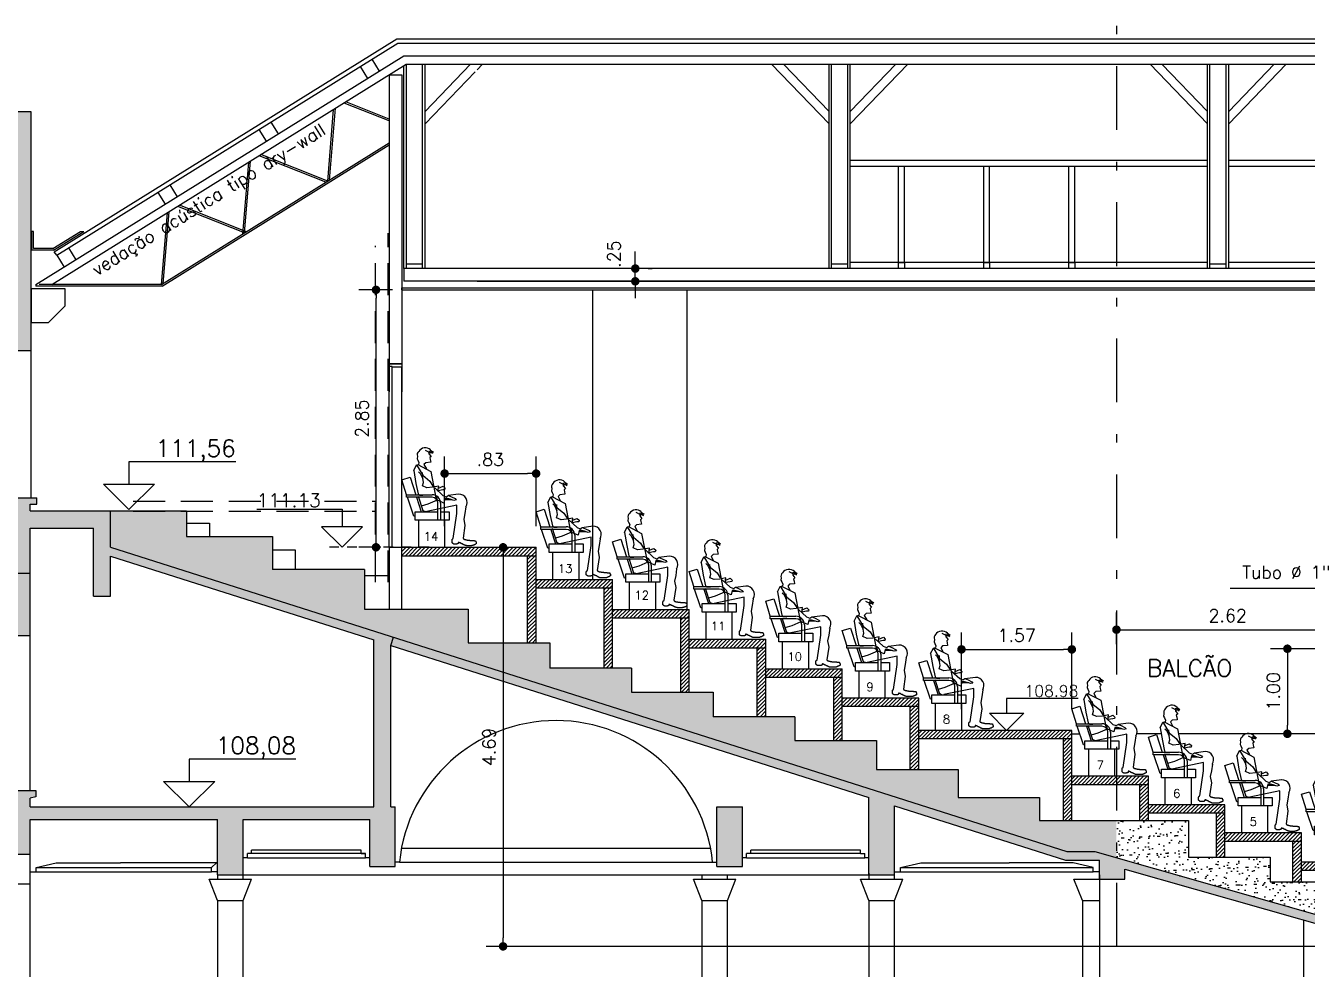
# Model space of a CAD drawing. Extents: x -14 to 107, y -33 to 53.
# Drawn here: x 9.35 to 24.42, y -17.08 to -5.99 of the extents above; entities that cross this region are included whole.
import ezdxf
from ezdxf.enums import TextEntityAlignment as Align

# ---------------------------------------------------------------- set-up
doc = ezdxf.new("R2010")
doc.units = 0
doc.header["$LTSCALE"] = 1.5
doc.header["$MEASUREMENT"] = 0
doc.linetypes.add('DASHDOT', pattern=[1, 0.5, -0.25, 0, -0.25])
doc.linetypes.add('HIDDEN', pattern=[0.375, 0.25, -0.125])
doc.layers.get('0').update_dxf_attribs({"linetype": 'CONTINUOUS'})
doc.layers.get('DEFPOINTS').update_dxf_attribs({"linetype": 'CONTINUOUS'})
for name, color, linetype in [('A-ESTRUTURA', 4, 'CONTINUOUS'), ('A-FORRO', 2, 'CONTINUOUS'), ('A-MOBILIA', 1, 'CONTINUOUS'), ('A-PAREDE', 3, 'CONTINUOUS'), ('A-PORTAS', 7, 'CONTINUOUS'), ('CARIMBO', 7, 'CONTINUOUS'), ('COTAS', 1, 'CONTINUOUS'), ('EIXOS', 7, 'DASHDOT'), ('EXISTENTE', 7, 'CONTINUOUS'), ('HACHURA1', 1, 'CONTINUOUS'), ('LNHVISTA', 2, 'CONTINUOUS'), ('N-LNHVISTA', 2, 'CONTINUOUS'), ('N-NOTACOES', 7, 'CONTINUOUS'), ('N-PROJEÇÃO', 1, 'HIDDEN'), ('N-TEXTO', 2, 'CONTINUOUS'), ('P-PESSOA', 7, 'CONTINUOUS'), ('SOLID', 253, 'CONTINUOUS')]:
    doc.layers.add(name, color=color, linetype=linetype)
doc.styles.add('COTA', font='romans.shx')
doc.styles.add('REGUA-080', font='simplex', dxfattribs={"height": 0.15})
doc.styles.add('ROMANS', font='romans')
doc.dimstyles.new('DG060-1', dxfattribs={"dimscale": 0.1, "dimtxt": 1.5, "dimasz": 1, "dimexe": 2, "dimexo": 2.5, "dimgap": 0.9, "dimtad": 1, "dimzin": 4, "dimtxsty": 'COTA', "dimblk": 'DOT', "dimblk1": 'DOT', "dimblk2": 'DOT', "dimsah": 1, "dimcen": 0.09, "dimclrd": 1, "dimclre": 1, "dimclrt": 2, "dimazin": 3, "dimtfac": 1, "dimtdec": 4, "dimtix": 1, "dimtmove": 0, "dimatfit": 3, "dimtvp": 2, "dimtolj": 1, "dimtzin": 0})
pattern_1 = [(82.5, (7.37518, -43.08307), (-0.1072144, 0.10042605), [0, -0.115824, 0, -0.12954, 0, -0.123825]), (52.5, (7.37518, -43.08307), (-0.0567033, 0.2474199), [0, -0.062484, 0, -0.104394, 0, -0.040005]), (12.5, (7.3089, -43.14935), (0.16748995, 0.1680997), [0, -0.0381, 0, -0.13716, 0, -0.17907]), (2.5, (7.3089, -43.14935), (0.1146843, 0.2092652), [0, -0.01905, 0, -0.089916, 0, -0.10287])]
pattern_2 = [(45, (7.375176, -43.08307), (-0.02245064, 0.02245064), [])]

# ---------------------------------------------------------------- blocks, each defined once
blk = doc.blocks.new('PESSOA')
at = {"layer": 'A-MOBILIA'}
for p, q in [((-0.974, 0.794), (-0.879, 0.824)), ((-0.92, 0.618), (-0.974, 0.794)), ((-0.879, 0.824), (-0.812, 0.618)), ((-0.92, 0.588), (-0.92, 0.618)), ((-0.92, 0.618), (-0.62, 0.618)), ((-0.62, 0.588), (-0.92, 0.588)), ((-0.836, 0.368), (-0.91, 0.588)), ((-0.55, 0.318), (-0.55, 0.518)), ((-0.52, 0.518), (-0.52, 0.318)), ((-0.82, 0.368), (-0.836, 0.368)), ((-0.82, 0.418), (-0.55, 0.418)), ((-0.82, 0.318), (-0.82, 0.418)), ((-0.42, 0.318), (-0.82, 0.318)), ((-0.78, 0.318), (-0.78, 0)), ((-0.52, 0.418), (-0.42, 0.418)), ((-0.472, 0.318), (-0.472, 0)), ((-0.42, 0.418), (-0.42, 0.318))]:
    blk.add_line(p, q, dxfattribs=at)
at = {"layer": 'A-MOBILIA', "extrusion": (5.54832e-28, 1, 0)}
for p, q in [((-0.802, 0.588), (-0.747, 0.418)), ((-0.785, 0.601), (-0.73, 0.431))]:
    blk.add_line(p, q, dxfattribs=at)
at = {"layer": 'A-MOBILIA'}
for radius in [0.1, 0.07]:
    blk.add_arc((-0.62, 0.518), radius, 0, 90, dxfattribs=at)
at = {"layer": 'P-PESSOA'}
for p, q in [((-0.637, 1.108), (-0.698, 1.138)), ((-0.604, 1.12), (-0.642, 1.136)), ((-0.642, 1.136), (-0.613, 1.101)), ((-0.637, 1.144), (-0.604, 1.12)), ((-0.613, 1.101), (-0.637, 1.12)), ((-0.637, 1.12), (-0.637, 1.108)), ((-0.835, 0.903), (-0.803, 0.969)), ((-0.803, 0.969), (-0.778, 0.974)), ((-0.789, 0.973), (-0.633, 0.893)), ((-0.774, 0.996), (-0.778, 0.974)), ((-0.715, 0.973), (-0.687, 0.921)), ((-0.635, 1), (-0.694, 0.995)), ((-0.641, 1.032), (-0.635, 1)), ((-0.633, 0.893), (-0.57, 0.563)), ((-0.57, 0.605), (-0.56, 0.554)), ((-0.307, 0.624), (-0.431, 0.608)), ((-0.327, 0.495), (-0.68, 0.421)), ((-0.387, 0.559), (-0.471, 0.558))]:
    blk.add_line(p, q, dxfattribs=at)
at = {"layer": 'P-PESSOA', "linetype": 'CONTINUOUS'}
for p, q in [((-0.655, 1.135), (-0.656, 1.1)), ((-0.656, 1.1), (-0.63, 1.069)), ((-0.63, 1.069), (-0.646, 1.054)), ((-0.694, 0.995), (-0.715, 0.973)), ((-0.646, 1.054), (-0.641, 1.031)), ((-0.835, 0.903), (-0.809, 0.752)), ((-0.755, 0.865), (-0.779, 0.889)), ((-0.725, 0.802), (-0.755, 0.865)), ((-0.733, 0.723), (-0.721, 0.763)), ((-0.729, 0.811), (-0.732, 0.88)), ((-0.721, 0.763), (-0.729, 0.811)), ((-0.809, 0.752), (-0.783, 0.629)), ((-0.783, 0.629), (-0.766, 0.614)), ((-0.766, 0.614), (-0.727, 0.612)), ((-0.681, 0.701), (-0.733, 0.723)), ((-0.615, 0.707), (-0.681, 0.701)), ((-0.542, 0.72), (-0.615, 0.707)), ((-0.55, 0.662), (-0.542, 0.72)), ((-0.668, 0.507), (-0.748, 0.483)), ((-0.56, 0.554), (-0.668, 0.507)), ((-0.327, 0.397), (-0.327, 0.495)), ((-0.222, 0.476), (-0.233, 0.397)), ((-0.37, 0.103), (-0.327, 0.397)), ((-0.233, 0.397), (-0.246, 0.33)), ((-0.246, 0.33), (-0.233, 0.256)), ((-0.233, 0.256), (-0.255, 0.106)), ((-0.384, 0.054), (-0.384, 0.09)), ((-0.384, 0.09), (-0.382, 0.09)), ((-0.382, 0.054), (-0.384, 0.054)), ((-0.382, 0.094), (-0.38, 0.096)), ((-0.382, 0.09), (-0.382, 0.094)), ((-0.382, 0.053), (-0.382, 0.054)), ((-0.38, 0.051), (-0.382, 0.053)), ((-0.38, 0.096), (-0.378, 0.097)), ((-0.378, 0.049), (-0.38, 0.051)), ((-0.378, 0.097), (-0.377, 0.099)), ((-0.377, 0.047), (-0.378, 0.049)), ((-0.377, 0.099), (-0.377, 0.101)), ((-0.377, 0.101), (-0.375, 0.101)), ((-0.375, 0.045), (-0.377, 0.047)), ((-0.375, 0.101), (-0.375, 0.103)), ((-0.375, 0.103), (-0.37, 0.103)), ((-0.375, 0.044), (-0.375, 0.045)), ((-0.373, 0.044), (-0.375, 0.044)), ((-0.371, 0.042), (-0.373, 0.044)), ((-0.371, 0.106), (-0.37, 0.106)), ((-0.368, 0.042), (-0.371, 0.042)), ((-0.368, 0.04), (-0.368, 0.042)), ((-0.366, 0.04), (-0.368, 0.04)), ((-0.364, 0.038), (-0.366, 0.04)), ((-0.332, 0.038), (-0.364, 0.038)), ((-0.33, 0.04), (-0.332, 0.038)), ((-0.319, 0.04), (-0.33, 0.04)), ((-0.317, 0.042), (-0.319, 0.042)), ((-0.319, 0.042), (-0.319, 0.04)), ((-0.316, 0.044), (-0.317, 0.044)), ((-0.317, 0.044), (-0.317, 0.042)), ((-0.314, 0.045), (-0.316, 0.044)), ((-0.312, 0.045), (-0.314, 0.045)), ((-0.305, 0.058), (-0.312, 0.058)), ((-0.312, 0.058), (-0.312, 0.045)), ((-0.305, 0.056), (-0.305, 0.058)), ((-0.3, 0.056), (-0.305, 0.056)), ((-0.298, 0.054), (-0.3, 0.056)), ((-0.294, 0.054), (-0.298, 0.054)), ((-0.292, 0.053), (-0.294, 0.054)), ((-0.291, 0.053), (-0.292, 0.053)), ((-0.291, 0.051), (-0.291, 0.053)), ((-0.285, 0.051), (-0.291, 0.051)), ((-0.285, 0.047), (-0.285, 0.051)), ((-0.28, 0.047), (-0.285, 0.047)), ((-0.28, 0.045), (-0.28, 0.047)), ((-0.276, 0.044), (-0.28, 0.045)), ((-0.273, 0.044), (-0.276, 0.044)), ((-0.271, 0.042), (-0.273, 0.044)), ((-0.267, 0.042), (-0.271, 0.042)), ((-0.265, 0.04), (-0.267, 0.042)), ((-0.262, 0.04), (-0.265, 0.04)), ((-0.262, 0.038), (-0.262, 0.04)), ((-0.26, 0.036), (-0.262, 0.038)), ((-0.258, 0.036), (-0.26, 0.036)), ((-0.256, 0.035), (-0.258, 0.036)), ((-0.255, 0.035), (-0.256, 0.035)), ((-0.255, 0.106), (-0.255, 0.103)), ((-0.255, 0.103), (-0.251, 0.103)), ((-0.253, 0.033), (-0.255, 0.035)), ((-0.251, 0.033), (-0.253, 0.033)), ((-0.251, 0.103), (-0.251, 0.099)), ((-0.251, 0.099), (-0.247, 0.099)), ((-0.249, 0.031), (-0.251, 0.033)), ((-0.247, 0.031), (-0.249, 0.031)), ((-0.247, 0.099), (-0.247, 0.097)), ((-0.247, 0.097), (-0.246, 0.097)), ((-0.246, 0.029), (-0.247, 0.031)), ((-0.246, 0.097), (-0.246, 0.096)), ((-0.246, 0.096), (-0.244, 0.096)), ((-0.244, 0.029), (-0.246, 0.029)), ((-0.244, 0.096), (-0.242, 0.094)), ((-0.24, 0.027), (-0.244, 0.029)), ((-0.242, 0.094), (-0.238, 0.094)), ((-0.237, 0.027), (-0.24, 0.027)), ((-0.238, 0.094), (-0.237, 0.092)), ((-0.237, 0.092), (-0.235, 0.092)), ((-0.237, 0.026), (-0.237, 0.027)), ((-0.235, 0.024), (-0.237, 0.026)), ((-0.235, 0.092), (-0.233, 0.09)), ((-0.23, 0.024), (-0.235, 0.024)), ((-0.233, 0.09), (-0.222, 0.09)), ((-0.23, 0.022), (-0.23, 0.024)), ((-0.228, 0.022), (-0.23, 0.022)), ((-0.226, 0.02), (-0.228, 0.022)), ((-0.215, 0.02), (-0.226, 0.02)), ((-0.222, 0.09), (-0.222, 0.088)), ((-0.222, 0.088), (-0.215, 0.088)), ((-0.215, 0.088), (-0.215, 0.087)), ((-0.215, 0.087), (-0.21, 0.087)), ((-0.215, 0.019), (-0.215, 0.02)), ((-0.154, 0.019), (-0.215, 0.019)), ((-0.21, 0.087), (-0.208, 0.085)), ((-0.208, 0.085), (-0.199, 0.085)), ((-0.199, 0.085), (-0.197, 0.083)), ((-0.197, 0.083), (-0.181, 0.083)), ((-0.181, 0.083), (-0.177, 0.081)), ((-0.177, 0.081), (-0.14, 0.081)), ((-0.152, 0.02), (-0.154, 0.019)), ((-0.143, 0.02), (-0.152, 0.02)), ((-0.142, 0.022), (-0.143, 0.02)), ((-0.138, 0.024), (-0.142, 0.022)), ((-0.14, 0.081), (-0.138, 0.079)), ((-0.138, 0.079), (-0.124, 0.079)), ((-0.136, 0.024), (-0.138, 0.024)), ((-0.134, 0.026), (-0.136, 0.024)), ((-0.131, 0.026), (-0.134, 0.026)), ((-0.127, 0.027), (-0.131, 0.026)), ((-0.125, 0.029), (-0.127, 0.027)), ((-0.122, 0.029), (-0.125, 0.029)), ((-0.124, 0.079), (-0.122, 0.078)), ((-0.122, 0.078), (-0.109, 0.078)), ((-0.12, 0.031), (-0.122, 0.029)), ((-0.116, 0.031), (-0.12, 0.031)), ((-0.115, 0.033), (-0.116, 0.031)), ((-0.111, 0.035), (-0.115, 0.035)), ((-0.115, 0.035), (-0.115, 0.033)), ((-0.109, 0.036), (-0.111, 0.035)), ((-0.109, 0.078), (-0.107, 0.076)), ((-0.107, 0.036), (-0.109, 0.036)), ((-0.107, 0.076), (-0.107, 0.071)), ((-0.107, 0.071), (-0.106, 0.069)), ((-0.106, 0.04), (-0.107, 0.038)), ((-0.107, 0.038), (-0.107, 0.036)), ((-0.106, 0.069), (-0.106, 0.065)), ((-0.106, 0.065), (-0.104, 0.065)), ((-0.102, 0.04), (-0.106, 0.04)), ((-0.104, 0.065), (-0.104, 0.063)), ((-0.104, 0.063), (-0.102, 0.063)), ((-0.102, 0.063), (-0.102, 0.06)), ((-0.102, 0.06), (-0.1, 0.06)), ((-0.1, 0.042), (-0.102, 0.04)), ((-0.1, 0.06), (-0.1, 0.042))]:
    blk.add_line(p, q, dxfattribs=at)
for points in [[(-0.791, 1.07), (-0.795, 1.042), (-0.786, 1.023), (-0.774, 0.996)], [(-0.802, 0.968), (-0.729, 0.847), (-0.647, 0.779), (-0.61, 0.72)], [(-0.588, 0.699), (-0.493, 0.61), (-0.455, 0.595), (-0.431, 0.61), (-0.393, 0.595), (-0.35, 0.573), (-0.337, 0.558), (-0.362, 0.551), (-0.406, 0.565), (-0.437, 0.573), (-0.468, 0.573), (-0.48, 0.521), (-0.564, 0.557)], [(-0.545, 0.695), (-0.491, 0.717), (-0.468, 0.695), (-0.473, 0.677), (-0.494, 0.676), (-0.549, 0.666)]]:
    blk.add_lwpolyline(points, dxfattribs=at)
at = {"layer": 'P-PESSOA'}
for centre, radius, start, end in [((-0.747, 1.089), 0.0477, 127.3399, 202.5127), ((-0.7, 1.08), 0.0897, 45.7873, 148.4559), ((-0.304, 0.528), 0.0964, 327.4435, 91.889), ((-0.686, 0.499), 0.0783, 232.6566, 276.7974), ((-0.734, 0.543), 0.133, 293.608, 293.7502)]:
    blk.add_arc(centre, radius, start, end, dxfattribs=at)
blk = doc.blocks.new('N-1903')
at = {"layer": 'N-NOTACOES', "color": 1}
for p, q in [((0.01255, 0.00562), (0, 0.00562)), ((0, 0.00562), (0, 0.003)), ((-0.003, 0.003), (0.003, 0.003)), ((0, 0), (-0.003, 0.003)), ((0.003, 0.003), (0, 0))]:
    blk.add_line(p, q, dxfattribs=at)
at = {"layer": 'N-NOTACOES', "color": 2, "style": 'ROMANS'}
blk.add_attdef('COTAC', text='', height=0.002, dxfattribs=at).set_placement((0.00785, 0.00691), align=Align.MIDDLE)
blk = doc.blocks.new('DOT')
at = {"color": 0, "linetype": 'BYBLOCK'}
blk.add_line((-0.5, 0), (-1, 0), dxfattribs=at)
at = {"color": 0, "linetype": 'BYBLOCK', "const_width": 0.5}
blk.add_lwpolyline([(-0.25, 0, 1), (0.25, 0, 1)], format="xyb", close=True, dxfattribs=at)
blk = doc.blocks.new('*D21')
at = {"color": 1, "linetype": 'BYBLOCK'}
for p, q in [((16.515, -8.744), (16.515, -8.644)), ((16.515, -8.994), (16.515, -8.844)), ((16.515, -8.994), (16.515, -8.844)), ((16.665, -8.844), (16.715, -8.844)), ((16.665, -8.994), (16.715, -8.994)), ((16.515, -9.094), (16.515, -9.194))]:
    blk.add_line(p, q, dxfattribs=at)
at = {"layer": 'DEFPOINTS', "color": 0, "linetype": 'BYBLOCK'}
for p in [(16.415, -8.844), (16.515, -8.844), (16.415, -8.994)]:
    blk.add_point(p, dxfattribs=at)
at = {"color": 1, "linetype": 'BYBLOCK', "xscale": 0.1, "yscale": 0.1, "zscale": 0.1}
for p, rotation in [((16.515, -8.844), 270), ((16.515, -8.994), 90)]:
    blk.add_blockref('DOT', p, dxfattribs=dict(at, rotation=rotation))
at = {"color": 2, "linetype": 'BYBLOCK', "insert": (16.265, -8.674), "char_height": 0.15, "attachment_point": 5, "rotation": 90, "style": 'COTA'}
blk.add_mtext('\\A1;.25', dxfattribs=at)
blk = doc.blocks.new('_DOT')
at = {"color": 0, "linetype": 'BYBLOCK'}
blk.add_line((-0.5, 0), (-1, 0), dxfattribs=at)
at = {"color": 0, "linetype": 'BYBLOCK', "const_width": 0.5}
blk.add_lwpolyline([(-0.25, 0, 1), (0.25, 0, 1)], format="xyb", close=True, dxfattribs=at)
blk = doc.blocks.new('*D31')
at = {"color": 1, "linetype": 'BYBLOCK'}
for p, q in [((14.907, -12.121), (15.16, -12.121)), ((14.96, -12.221), (14.96, -16.712)), ((25.215, -16.812), (14.76, -16.812))]:
    blk.add_line(p, q, dxfattribs=at)
at = {"layer": 'DEFPOINTS', "color": 0, "linetype": 'BYBLOCK'}
for p in [(14.657, -12.121), (14.96, -16.812), (25.465, -16.812)]:
    blk.add_point(p, dxfattribs=at)
at = {"color": 1, "linetype": 'BYBLOCK', "xscale": 0.1, "yscale": 0.1, "zscale": 0.1}
for p, rotation in [((14.96, -12.121), 90), ((14.96, -16.812), 270)]:
    blk.add_blockref('DOT', p, dxfattribs=dict(at, rotation=rotation))
at = {"color": 2, "linetype": 'BYBLOCK', "insert": (14.795, -14.467), "char_height": 0.15, "attachment_point": 5, "rotation": 90, "style": 'COTA'}
blk.add_mtext('\\A1;4.69', dxfattribs=at)
blk = doc.blocks.new('*D44')
at = {"color": 1, "linetype": 'BYBLOCK'}
for p, q in [((22.173, -13.259), (22.173, -12.889)), ((24.789, -13.063), (24.789, -12.889)), ((22.273, -13.089), (24.689, -13.089))]:
    blk.add_line(p, q, dxfattribs=at)
at = {"layer": 'DEFPOINTS', "color": 0, "linetype": 'BYBLOCK'}
for p in [(24.789, -13.089), (24.789, -13.313), (22.173, -13.509)]:
    blk.add_point(p, dxfattribs=at)
at = {"color": 1, "linetype": 'BYBLOCK', "xscale": 0.1, "yscale": 0.1, "zscale": 0.1, "rotation": 180}
blk.add_blockref('DOT', (22.173, -13.089), dxfattribs=at)
at = {"color": 1, "linetype": 'BYBLOCK', "xscale": 0.1, "yscale": 0.1, "zscale": 0.1}
blk.add_blockref('DOT', (24.789, -13.089), dxfattribs=at)
at = {"color": 2, "linetype": 'BYBLOCK', "insert": (23.481, -12.924), "char_height": 0.15, "attachment_point": 5, "style": 'COTA'}
blk.add_mtext('\\A1;2.62', dxfattribs=at)
blk = doc.blocks.new('*D48')
at = {"color": 1, "linetype": 'BYBLOCK'}
for p, q in [((24.514, -13.313), (23.983, -13.313)), ((24.183, -13.413), (24.183, -14.213)), ((24.514, -14.313), (23.983, -14.313))]:
    blk.add_line(p, q, dxfattribs=at)
at = {"layer": 'DEFPOINTS', "color": 0, "linetype": 'BYBLOCK'}
for p in [(24.764, -13.313), (24.183, -14.313), (24.764, -14.313)]:
    blk.add_point(p, dxfattribs=at)
at = {"color": 1, "linetype": 'BYBLOCK', "xscale": 0.1, "yscale": 0.1, "zscale": 0.1}
for p, rotation in [((24.183, -13.313), 90), ((24.183, -14.313), 270)]:
    blk.add_blockref('DOT', p, dxfattribs=dict(at, rotation=rotation))
at = {"color": 2, "linetype": 'BYBLOCK', "insert": (24.018, -13.813), "char_height": 0.15, "attachment_point": 5, "rotation": 90, "style": 'COTA'}
blk.add_mtext('\\A1;1.00', dxfattribs=at)
blk = doc.blocks.new('*D78')
at = {"color": 1, "linetype": 'BYBLOCK'}
for p, q in [((14.273, -11.871), (14.273, -11.054)), ((15.349, -11.871), (15.349, -11.054)), ((14.373, -11.254), (15.249, -11.254))]:
    blk.add_line(p, q, dxfattribs=at)
at = {"layer": 'DEFPOINTS', "color": 0, "linetype": 'BYBLOCK'}
for p in [(15.349, -11.254), (14.273, -12.121), (15.349, -12.121)]:
    blk.add_point(p, dxfattribs=at)
at = {"color": 1, "linetype": 'BYBLOCK', "xscale": 0.1, "yscale": 0.1, "zscale": 0.1, "rotation": 180}
blk.add_blockref('DOT', (14.273, -11.254), dxfattribs=at)
at = {"color": 1, "linetype": 'BYBLOCK', "xscale": 0.1, "yscale": 0.1, "zscale": 0.1}
blk.add_blockref('DOT', (15.349, -11.254), dxfattribs=at)
at = {"color": 2, "linetype": 'BYBLOCK', "insert": (14.811, -11.089), "char_height": 0.15, "attachment_point": 5, "style": 'COTA'}
blk.add_mtext('\\A1;.83', dxfattribs=at)
blk = doc.blocks.new('*D79')
at = {"color": 1, "linetype": 'BYBLOCK'}
for p, q in [((20.351, -14.024), (20.351, -13.121)), ((21.649, -14.024), (21.649, -13.121)), ((20.451, -13.321), (21.549, -13.321))]:
    blk.add_line(p, q, dxfattribs=at)
at = {"layer": 'DEFPOINTS', "color": 0, "linetype": 'BYBLOCK'}
for p in [(21.649, -13.321), (20.351, -14.274), (21.649, -14.274)]:
    blk.add_point(p, dxfattribs=at)
at = {"color": 1, "linetype": 'BYBLOCK', "xscale": 0.1, "yscale": 0.1, "zscale": 0.1, "rotation": 180}
blk.add_blockref('DOT', (20.351, -13.321), dxfattribs=at)
at = {"color": 1, "linetype": 'BYBLOCK', "xscale": 0.1, "yscale": 0.1, "zscale": 0.1}
blk.add_blockref('DOT', (21.649, -13.321), dxfattribs=at)
at = {"color": 2, "linetype": 'BYBLOCK', "insert": (21, -13.156), "char_height": 0.15, "attachment_point": 5, "style": 'COTA'}
blk.add_mtext('\\A1;1.57', dxfattribs=at)

msp = doc.modelspace()

# ---------------------------------------------------------------- hatches: boundary and pattern name
at = {"layer": 'HACHURA1'}
h = msp.add_hatch(dxfattribs=at)
h.set_pattern_fill('AR-SAND', scale=0.003, angle=45, style=0)
h.set_pattern_definition(pattern_1)
h.paths.add_polyline_path([(20.31, -15.062), (20.31, -14.732), (19.35, -14.732), (19.35, -14.392), (18.39, -14.392), (18.39, -14.112), (17.43, -14.112), (17.43, -13.822), (16.47, -13.822), (16.47, -13.542), (15.51, -13.542), (15.51, -13.242), (14.55, -13.242), (14.55, -12.847), (13.332, -12.847), (13.332, -12.382), (12.247, -12.382), (12.247, -11.994), (11.237, -11.994), (11.237, -11.694), (10.345, -11.694), (10.345, -12.12), (21.589, -15.697), (21.917, -15.697), (22.173, -15.77), (22.173, -15.332), (21.27, -15.332), (21.27, -15.062)])
h = msp.add_hatch(dxfattribs=at)
h.set_pattern_fill('ANSI31', color=256, scale=0.01, style=0)
h.set_pattern_definition(pattern_2)
h.paths.add_polyline_path([(17.149, -12.85), (16.249, -12.85), (16.249, -12.95), (17.149, -12.95)])
h.paths.add_polyline_path([(17.149, -12.95), (17.049, -12.95), (17.049, -13.822), (17.149, -13.822)])
h.paths.add_polyline_path([(16.249, -12.598), (16.149, -12.598), (16.149, -13.542), (16.249, -13.542)])
h.paths.add_polyline_path([(16.249, -12.498), (15.349, -12.498), (15.349, -12.598), (16.249, -12.598)])
h.paths.add_polyline_path([(15.349, -12.221), (15.249, -12.221), (15.249, -13.242), (15.349, -13.242)])
h.paths.add_polyline_path([(15.349, -12.121), (13.771, -12.121), (13.771, -12.221), (15.349, -12.221)])
h = msp.add_hatch(dxfattribs=at)
h.set_pattern_fill('ANSI31', color=256, scale=0.01, style=0)
h.set_pattern_definition(pattern_2)
h.paths.add_polyline_path([(17.149, -13.201), (17.149, -13.301), (18.049, -13.301), (18.049, -13.201)])
h.paths.add_polyline_path([(17.949, -14.112), (18.049, -14.112), (18.049, -13.301), (17.949, -13.301)])
h.paths.add_polyline_path([(18.949, -13.649), (18.949, -13.549), (18.049, -13.549), (18.049, -13.649)])
h.paths.add_polyline_path([(18.949, -13.649), (18.849, -13.649), (18.849, -14.392), (18.949, -14.392)])
h.paths.add_polyline_path([(19.849, -13.994), (19.849, -13.894), (18.949, -13.894), (18.949, -13.994)])
h.paths.add_polyline_path([(19.749, -14.732), (19.849, -14.732), (19.849, -13.994), (19.749, -13.994)])
h.paths.add_polyline_path([(21.649, -14.374), (21.649, -14.274), (19.849, -14.274), (19.849, -14.374)])
h.paths.add_polyline_path([(21.549, -15.332), (21.649, -15.332), (21.649, -14.374), (21.549, -14.374)])
h.paths.add_polyline_path([(21.052, -13.911), (21.765, -13.911), (21.765, -13.709), (21.052, -13.709)], flags=9)
h = msp.add_hatch(dxfattribs=at)
h.set_pattern_fill('ANSI31', color=256, scale=0.01, style=0)
h.set_pattern_definition(pattern_2)
h.paths.add_polyline_path([(22.549, -14.812), (22.173, -14.812), (22.173, -14.912), (22.549, -14.912)])
h.paths.add_polyline_path([(22.173, -14.812), (21.649, -14.812), (21.649, -14.912), (22.173, -14.912)])
h.paths.add_polyline_path([(22.549, -14.912), (22.449, -14.912), (22.449, -15.332), (22.549, -15.332)])
h.paths.add_polyline_path([(23.449, -15.147), (22.549, -15.147), (22.549, -15.247), (23.449, -15.247)])
h.paths.add_polyline_path([(23.449, -15.247), (23.349, -15.247), (23.349, -15.762), (23.449, -15.762)])
h = msp.add_hatch(dxfattribs=at)
h.set_pattern_fill('AR-SAND', scale=0.003, angle=45, style=0)
h.set_pattern_definition(pattern_1)
h.paths.add_polyline_path([(24.943, -16.322), (24.943, -16.052), (23.981, -16.052), (23.981, -15.762), (23.02, -15.762), (23.02, -15.332), (22.173, -15.332), (22.173, -15.77), (25.83, -16.812), (26.866, -16.812), (26.866, -16.592), (25.904, -16.592), (25.904, -16.322)])
h = msp.add_hatch(dxfattribs=at)
h.set_pattern_fill('ANSI31', color=256, scale=0.01, style=0)
h.set_pattern_definition(pattern_2)
h.paths.add_polyline_path([(24.349, -15.479), (23.449, -15.479), (23.449, -15.579), (24.349, -15.579)])
h.paths.add_polyline_path([(24.349, -15.579), (24.249, -15.579), (24.249, -16.052), (24.349, -16.052)])
h.paths.add_polyline_path([(25.249, -15.818), (24.349, -15.818), (24.349, -15.918), (25.249, -15.918)])
h.paths.add_polyline_path([(25.249, -15.918), (25.149, -15.918), (25.149, -16.322), (25.249, -16.322)])
at = {"layer": 'SOLID'}
for points in [[(9.41, -7.002), (7.925, -7.002), (7.925, -7.137), (7.69, -7.137), (7.69, -7.215), (7.608, -7.215), (7.608, -7.669), (7.674, -7.669), (7.674, -7.753), (7.758, -7.753), (7.758, -7.826), (7.836, -7.826), (7.956, -7.893), (7.956, -7.956), (8.024, -7.956), (8.024, -8.007), (8.66, -8.007), (8.66, -9.217), (8.024, -9.217), (8.024, -9.287), (7.956, -9.287), (7.758, -9.501), (7.674, -9.501), (7.674, -9.579), (7.608, -9.579), (7.608, -9.812), (9.41, -9.812)], [(9.398, -12.425), (8.642, -12.425), (8.642, -13.16), (9.398, -13.16)], [(13.672, -13.178), (13.642, -13.274), (19.263, -15.062), (19.263, -15.972), (19.563, -15.972), (19.563, -15.158), (21.573, -15.797), (21.972, -15.797), (21.972, -16.022), (22.173, -16.022), (22.173, -15.77), (21.917, -15.697), (21.589, -15.697)], [(17.774, -15.172), (17.474, -15.172), (17.474, -15.872), (17.774, -15.872)], [(26.4, -16.962), (28.319, -16.962), (28.319, -16.112), (28.169, -16.112), (28.169, -16.812), (25.83, -16.812), (22.173, -15.77), (22.173, -16.022), (22.272, -16.022), (22.272, -15.903), (26.152, -17.008), (26.152, -17.352), (26.4, -17.352)]]:
    msp.add_hatch(color=256, dxfattribs=at).paths.add_polyline_path(points)
h = msp.add_hatch(color=256, dxfattribs=at)
h.paths.add_polyline_path([(10.345, -12.12), (10.345, -11.694), (9.398, -11.694), (9.398, -11.612), (9.478, -11.612), (9.478, -11.54), (8.597, -11.54), (8.597, -11.612), (8.642, -11.612), (8.642, -12.425), (9.398, -12.425), (9.398, -11.894), (10.145, -11.894), (10.145, -12.694), (10.345, -12.694), (10.345, -12.225), (13.442, -13.21), (13.442, -15.172), (9.398, -15.172), (9.398, -15.069), (9.467, -15.053), (9.467, -14.981), (8.584, -14.981), (8.579, -14.981), (8.579, -15.053), (8.639, -15.067), (8.639, -16.089), (9.026, -16.089), (9.026, -15.73), (9.398, -15.73), (9.398, -15.322), (11.603, -15.322), (11.603, -15.972), (11.903, -15.972), (11.903, -15.322), (13.392, -15.322), (13.392, -15.872), (13.692, -15.872), (13.692, -15.172), (13.642, -15.172), (13.642, -13.274), (13.672, -13.178)])
h.paths.add_polyline_path([(11.513, -14.66), (12.594, -14.66), (12.594, -14.303), (11.513, -14.303)], flags=25)

# ---------------------------------------------------------------- linework, layer by layer
at = {"color": 1, "linetype": 'BYBLOCK'}
for p, q in [((13.661, -9.094), (13.266, -9.094)), ((13.466, -12.021), (13.466, -9.194)), ((13.521, -12.121), (13.266, -12.121))]:
    msp.add_line(p, q, dxfattribs=at)
at = {"layer": 'A-ESTRUTURA'}
for p, q in [((9.41, -7.002), (7.925, -7.002)), ((9.41, -9.812), (9.41, -7.002)), ((9.41, -9.812), (7.608, -9.812)), ((8.597, -11.54), (9.478, -11.54)), ((9.478, -11.612), (9.478, -11.54)), ((9.398, -11.612), (9.478, -11.612)), ((9.398, -11.694), (9.398, -11.612)), ((9.398, -11.694), (11.237, -11.694)), ((10.345, -12.12), (10.345, -11.694)), ((11.237, -11.694), (11.237, -11.994)), ((9.398, -11.894), (10.145, -11.894)), ((9.398, -13.16), (9.398, -11.894)), ((10.145, -12.694), (10.145, -11.894)), ((11.237, -11.994), (12.247, -11.994)), ((12.247, -11.994), (12.247, -12.382)), ((10.345, -12.12), (21.589, -15.697)), ((10.345, -12.694), (10.345, -12.225)), ((10.345, -12.225), (13.442, -13.21)), ((8.642, -12.425), (9.398, -12.425)), ((13.332, -12.382), (12.247, -12.382)), ((13.332, -12.382), (13.332, -12.847)), ((10.145, -12.694), (10.345, -12.694)), ((13.332, -12.847), (14.55, -12.847)), ((14.55, -12.847), (14.55, -13.242)), ((9.398, -13.16), (8.642, -13.16)), ((13.442, -15.172), (13.442, -13.21)), ((14.55, -13.242), (15.51, -13.242)), ((15.51, -13.242), (15.51, -13.542)), ((13.642, -15.172), (13.642, -13.274)), ((13.642, -13.274), (19.263, -15.062)), ((16.47, -13.542), (15.51, -13.542)), ((16.47, -13.542), (16.47, -13.822)), ((16.47, -13.822), (17.43, -13.822)), ((17.43, -13.822), (17.43, -14.112)), ((18.39, -14.112), (17.43, -14.112)), ((18.39, -14.112), (18.39, -14.392)), ((18.39, -14.392), (19.35, -14.392)), ((19.35, -14.392), (19.35, -14.732)), ((19.35, -14.732), (20.31, -14.732)), ((20.31, -14.732), (20.31, -15.062)), ((8.584, -14.981), (9.467, -14.981)), ((9.467, -15.053), (9.398, -15.069)), ((9.398, -15.172), (9.398, -15.069)), ((9.467, -14.981), (9.467, -15.053)), ((19.263, -15.972), (19.263, -15.062)), ((20.31, -15.062), (21.27, -15.062)), ((21.27, -15.062), (21.27, -15.332)), ((9.398, -15.172), (13.442, -15.172)), ((13.642, -15.172), (13.692, -15.172)), ((13.692, -15.872), (13.692, -15.172)), ((17.474, -15.172), (17.774, -15.172)), ((17.474, -15.872), (17.474, -15.172)), ((17.774, -15.872), (17.774, -15.172)), ((19.563, -15.972), (19.563, -15.158)), ((19.563, -15.158), (21.573, -15.797)), ((9.398, -15.322), (11.603, -15.322)), ((9.398, -15.73), (9.398, -15.322)), ((11.603, -15.972), (11.603, -15.322)), ((11.903, -15.972), (11.903, -15.322)), ((11.903, -15.322), (13.392, -15.322)), ((13.392, -15.872), (13.392, -15.322)), ((13.392, -15.872), (13.392, -15.322)), ((21.27, -15.332), (23.02, -15.332)), ((23.02, -15.332), (23.02, -15.762)), ((9.026, -15.73), (9.398, -15.73)), ((13.742, -15.822), (13.692, -15.822)), ((17.424, -15.822), (17.474, -15.822)), ((21.573, -15.797), (21.972, -15.797)), ((21.589, -15.697), (21.917, -15.697)), ((21.917, -15.697), (25.83, -16.812)), ((21.972, -16.022), (21.972, -15.797)), ((23.02, -15.762), (23.981, -15.762)), ((23.981, -15.762), (23.981, -16.052)), ((11.603, -15.972), (11.903, -15.972)), ((13.392, -15.872), (13.692, -15.872)), ((17.474, -15.872), (17.774, -15.872)), ((19.263, -15.972), (19.563, -15.972)), ((22.272, -16.022), (22.272, -15.903)), ((22.272, -15.903), (26.152, -17.008)), ((21.972, -16.022), (22.272, -16.022)), ((23.981, -16.052), (24.943, -16.052))]:
    msp.add_line(p, q, dxfattribs=at)
at = {"layer": 'A-ESTRUTURA', "color": 3}
msp.add_line((9.81, -9.282), (9.81, -9.082), dxfattribs=at)
at = {"layer": 'A-ESTRUTURA'}
for points in [[(19.612, -8.773), (19.682, -8.773), (19.682, -8.843), (19.612, -8.843)], [(20.612, -8.773), (20.682, -8.773), (20.682, -8.843), (20.612, -8.843)], [(21.612, -8.773), (21.682, -8.773), (21.682, -8.843), (21.612, -8.843)]]:
    msp.add_lwpolyline(points, close=True, dxfattribs=at)
msp.add_arc((15.583, -16.009), 1.851, 5.8008, 174.1992, dxfattribs=at)
at = {"layer": 'A-FORRO'}
for p, q in [((14.657, -8.993), (32.293, -8.993)), ((13.771, -9.069), (32.293, -9.069)), ((13.771, -9.094), (13.771, -9.069)), ((13.771, -9.094), (32.293, -9.094))]:
    msp.add_line(p, q, dxfattribs=at)
at = {"layer": 'A-PAREDE'}
for p, q in [((13.621, -6.567), (13.621, -10.295)), ((13.621, -6.567), (13.771, -6.567)), ((13.771, -6.567), (13.771, -10.295)), ((13.771, -9.965), (13.621, -9.965)), ((13.621, -12.121), (13.621, -12.847)), ((13.771, -12.847), (13.771, -12.121)), ((13.771, -12.121), (15.349, -12.121)), ((15.349, -13.242), (15.349, -12.121)), ((13.771, -12.221), (15.349, -12.221)), ((15.249, -13.242), (15.249, -12.221)), ((15.349, -12.498), (16.249, -12.498)), ((16.249, -13.542), (16.249, -12.498)), ((15.349, -12.598), (16.249, -12.598)), ((16.149, -13.542), (16.149, -12.598)), ((16.249, -12.85), (17.149, -12.85)), ((16.249, -12.95), (17.149, -12.95)), ((17.049, -13.822), (17.049, -12.95)), ((17.149, -13.822), (17.149, -12.85)), ((17.149, -13.201), (18.049, -13.201)), ((18.049, -14.112), (18.049, -13.201)), ((17.149, -13.301), (18.049, -13.301)), ((17.949, -14.112), (17.949, -13.301)), ((18.049, -13.549), (18.949, -13.549)), ((18.949, -14.392), (18.949, -13.549)), ((18.049, -13.649), (18.949, -13.649)), ((18.849, -14.392), (18.849, -13.649)), ((19.849, -13.894), (18.949, -13.894)), ((19.849, -13.994), (18.949, -13.994)), ((19.749, -14.732), (19.749, -13.994)), ((19.849, -14.732), (19.849, -13.894)), ((21.649, -14.274), (19.849, -14.274)), ((21.649, -15.332), (21.649, -14.274)), ((21.649, -14.374), (19.849, -14.374)), ((21.549, -15.332), (21.549, -14.374)), ((22.549, -14.812), (21.649, -14.812)), ((22.549, -14.912), (21.649, -14.912)), ((22.449, -15.332), (22.449, -14.912)), ((22.549, -15.332), (22.549, -14.812)), ((23.449, -15.147), (22.549, -15.147)), ((23.449, -15.762), (23.449, -15.147)), ((23.449, -15.247), (22.549, -15.247)), ((23.349, -15.762), (23.349, -15.247)), ((24.349, -15.479), (23.449, -15.479)), ((24.349, -16.052), (24.349, -15.479)), ((24.349, -15.579), (23.449, -15.579)), ((24.249, -16.052), (24.249, -15.579)), ((24.349, -15.818), (25.249, -15.818)), ((24.349, -15.918), (25.249, -15.918)), ((24.373, -16.501), (24.373, -18.412))]:
    msp.add_line(p, q, dxfattribs=at)
at = {"layer": 'A-PORTAS'}
for p, q in [((13.621, -12.121), (13.621, -9.995)), ((13.656, -12.121), (13.656, -10.005)), ((13.771, -12.121), (13.771, -10.005)), ((13.621, -12.121), (13.771, -12.121))]:
    msp.add_line(p, q, dxfattribs=at)
msp.add_lwpolyline([(13.771, -9.965), (13.771, -10.005), (13.656, -10.005), (13.656, -9.995), (13.621, -9.995), (13.621, -9.965)], close=True, dxfattribs=at)
at = {"layer": 'CARIMBO'}
for p, q in [((25.001, -12.605), (23.511, -12.605)), ((21.649, -14.313), (21.743, -14.313)), ((22.406, -14.313), (22.405, -14.313)), ((22.405, -14.313), (22.405, -14.314)), ((22.699, -14.313), (22.406, -14.313)), ((28.349, -14.313), (22.901, -14.313))]:
    msp.add_line(p, q, dxfattribs=at)
at = {"layer": 'DEFPOINTS', "color": 0, "linetype": 'BYBLOCK'}
for p in [(13.466, -9.094), (13.911, -9.094), (13.771, -12.121)]:
    msp.add_point(p, dxfattribs=at)
at = {"layer": 'EIXOS'}
msp.add_line((22.173, -1.665), (22.173, -27.182), dxfattribs=at)
at = {"layer": 'EXISTENTE', "linetype": 'HIDDEN'}
for p, q in [((13.61, -12.532), (13.61, -8.427)), ((13.46, -12.532), (13.46, -8.577)), ((10.61, -11.577), (13.46, -11.577)), ((10.61, -11.697), (13.46, -11.697))]:
    msp.add_line(p, q, dxfattribs=at)
at = {"layer": 'LNHVISTA', "color": 1}
msp.add_line((16.014, -12.498), (16.014, -9.094), dxfattribs=at)
at = {"layer": 'LNHVISTA'}
msp.add_line((17.126, -12.85), (17.126, -9.094), dxfattribs=at)
at = {"layer": 'N-LNHVISTA', "color": 7}
for p, q in [((9.683, -8.646), (13.712, -6.143)), ((13.712, -6.143), (59.468, -6.143)), ((9.712, -8.687), (13.724, -6.193)), ((13.724, -6.193), (59.468, -6.193)), ((13.793, -8.843), (13.793, -6.46)), ((13.823, -8.843), (13.823, -6.443)), ((14.013, -8.843), (14.013, -6.443)), ((14.043, -8.843), (14.043, -6.443)), ((14.043, -6.999), (14.579, -6.443)), ((14.657, -6.506), (14.718, -6.443)), ((18.793, -7.143), (18.118, -6.443)), ((18.793, -6.999), (18.257, -6.443)), ((18.793, -8.843), (18.793, -6.443)), ((18.823, -8.843), (18.823, -6.443)), ((19.013, -8.843), (19.013, -6.443)), ((19.043, -8.843), (19.043, -6.443)), ((19.043, -7.143), (19.718, -6.443)), ((19.043, -6.999), (19.579, -6.443)), ((23.243, -7.143), (22.568, -6.443)), ((23.243, -6.999), (22.707, -6.443)), ((23.243, -8.843), (23.243, -6.443)), ((23.273, -8.843), (23.273, -6.443)), ((23.463, -8.843), (23.463, -6.443)), ((23.493, -8.843), (23.493, -6.443)), ((23.493, -7.143), (24.168, -6.443)), ((23.493, -6.999), (24.029, -6.443)), ((14.043, -7.143), (14.632, -6.532)), ((23.243, -7.573), (19.043, -7.573)), ((23.243, -7.643), (19.043, -7.643)), ((19.612, -8.773), (19.612, -7.643)), ((19.682, -8.773), (19.682, -7.643)), ((20.612, -8.773), (20.612, -7.643)), ((20.682, -8.773), (20.682, -7.643)), ((21.612, -8.773), (21.612, -7.643)), ((21.682, -8.773), (21.682, -7.643)), ((28.243, -7.573), (23.493, -7.573)), ((28.243, -7.643), (23.493, -7.643)), ((9.712, -8.687), (9.683, -8.646)), ((14.043, -8.843), (13.793, -8.843)), ((13.793, -8.843), (13.793, -8.993)), ((14.013, -8.793), (13.823, -8.793)), ((42.392, -8.843), (14.043, -8.843)), ((19.043, -8.843), (18.793, -8.843)), ((19.013, -8.793), (18.823, -8.793)), ((23.243, -8.773), (19.043, -8.773)), ((23.493, -8.843), (23.243, -8.843)), ((23.463, -8.793), (23.273, -8.793)), ((28.243, -8.773), (23.493, -8.773)), ((42.392, -8.993), (13.793, -8.993)), ((13.766, -15.656), (17.4, -15.656)), ((11.953, -15.772), (13.342, -15.772)), ((13.342, -15.722), (12.003, -15.722)), ((17.824, -15.772), (19.213, -15.772)), ((19.163, -15.722), (17.874, -15.722)), ((9.47, -15.886), (11.531, -15.886)), ((9.47, -15.936), (11.531, -15.936)), ((19.635, -15.886), (21.901, -15.886)), ((19.635, -15.936), (21.901, -15.936))]:
    msp.add_line(p, q, dxfattribs=at)
at = {"layer": 'N-LNHVISTA', "color": 2}
for p, q in [((9.467, -9.032), (13.793, -6.343)), ((9.656, -9.032), (13.822, -6.443)), ((13.793, -6.343), (59.057, -6.343)), ((13.822, -6.443), (58.937, -6.443))]:
    msp.add_line(p, q, dxfattribs=at)
at = {"layer": 'N-LNHVISTA'}
for p, q in [((13.279, -6.47), (13.365, -6.609)), ((13.418, -6.383), (13.504, -6.522)), ((12.09, -7.209), (12.176, -7.348)), ((12.229, -7.122), (12.315, -7.261)), ((10.901, -7.948), (10.987, -8.087)), ((11.04, -7.861), (11.126, -8)), ((9.417, -8.629), (9.417, -8.407)), ((9.437, -8.407), (9.417, -8.407)), ((9.437, -8.609), (9.437, -8.407)), ((9.667, -8.609), (9.991, -8.407)), ((9.673, -8.629), (10.029, -8.407)), ((9.991, -8.407), (10.029, -8.407)), ((9.673, -8.629), (9.417, -8.629)), ((9.667, -8.609), (9.437, -8.609)), ((9.712, -8.687), (9.798, -8.826)), ((9.851, -8.601), (9.937, -8.74)), ((9.41, -11.54), (9.41, -9.812)), ((11.237, -11.838), (11.507, -11.838)), ((11.507, -11.838), (11.507, -11.994)), ((12.247, -12.151), (12.517, -12.151)), ((12.517, -12.151), (12.517, -12.382)), ((13.332, -12.451), (13.621, -12.451)), ((9.398, -14.981), (9.398, -13.043)), ((9.398, -18.572), (9.398, -15.41)), ((11.953, -15.772), (11.903, -15.772)), ((11.953, -15.772), (11.953, -15.722)), ((12.003, -15.722), (11.953, -15.722)), ((13.292, -15.682), (12.003, -15.682)), ((12.003, -15.722), (12.003, -15.682)), ((13.292, -15.722), (13.292, -15.682)), ((13.292, -15.722), (13.342, -15.722)), ((13.342, -15.772), (13.342, -15.722)), ((13.392, -15.772), (13.342, -15.772)), ((13.742, -15.822), (17.424, -15.822)), ((17.824, -15.772), (17.774, -15.772)), ((17.824, -15.772), (17.824, -15.722)), ((17.874, -15.722), (17.824, -15.722)), ((19.163, -15.682), (17.874, -15.682)), ((17.874, -15.722), (17.874, -15.682)), ((19.163, -15.722), (19.163, -15.682)), ((19.163, -15.722), (19.213, -15.722)), ((19.213, -15.772), (19.213, -15.722)), ((19.263, -15.772), (19.213, -15.772)), ((9.398, -15.936), (9.47, -15.936)), ((9.47, -15.886), (9.706, -15.828)), ((9.47, -15.936), (9.47, -15.886)), ((9.706, -15.828), (10.46, -15.828)), ((11.591, -15.828), (10.46, -15.828)), ((11.531, -15.886), (11.591, -15.828)), ((11.531, -15.936), (11.531, -15.886)), ((11.603, -15.936), (11.531, -15.936)), ((11.603, -15.972), (11.603, -16.022)), ((11.903, -16.022), (11.903, -15.972)), ((11.903, -15.972), (19.263, -15.972)), ((19.263, -15.952), (19.263, -16.022)), ((19.263, -15.972), (19.263, -16.022)), ((19.563, -15.936), (19.635, -15.936)), ((19.563, -16.022), (19.563, -15.952)), ((19.563, -16.022), (19.563, -15.972)), ((19.635, -15.886), (19.871, -15.828)), ((19.635, -15.936), (19.635, -15.886)), ((19.871, -15.828), (20.911, -15.828)), ((21.664, -15.828), (20.911, -15.828)), ((21.901, -15.886), (21.664, -15.828)), ((21.901, -15.936), (21.901, -15.886)), ((21.972, -15.936), (21.901, -15.936)), ((21.972, -15.972), (21.972, -17.212)), ((9.398, -16.081), (9.251, -16.081)), ((11.503, -16.022), (12.003, -16.022)), ((11.603, -16.272), (11.503, -16.022)), ((11.903, -16.272), (12.003, -16.022)), ((19.163, -16.022), (19.663, -16.022)), ((19.263, -16.272), (19.163, -16.022)), ((19.563, -16.272), (19.663, -16.022)), ((21.773, -16.272), (21.673, -16.022)), ((21.673, -16.022), (21.972, -16.022)), ((11.603, -16.272), (11.903, -16.272)), ((11.603, -16.272), (11.603, -18.372)), ((11.903, -17.642), (11.903, -16.272)), ((19.263, -16.272), (19.563, -16.272)), ((19.263, -16.272), (19.263, -17.642)), ((19.563, -18.372), (19.563, -16.272)), ((21.773, -16.272), (21.773, -18.412)), ((21.773, -16.272), (21.972, -16.272))]:
    msp.add_line(p, q, dxfattribs=at)
at = {"layer": 'N-LNHVISTA', "color": 1}
for p, q in [((13.621, -7.108), (13.09, -6.898)), ((13.621, -7.087), (13.111, -6.885)), ((12.899, -7.817), (12.968, -6.973)), ((12.92, -7.804), (12.989, -6.96)), ((10.944, -9.032), (13.621, -7.368)), ((10.95, -9.052), (13.621, -7.391)), ((12.878, -7.83), (12.091, -7.519)), ((12.899, -7.817), (12.112, -7.505)), ((11.9, -8.438), (11.969, -7.594)), ((11.921, -8.425), (11.99, -7.581)), ((11.921, -8.425), (11.135, -8.113)), ((11.943, -8.412), (11.156, -8.1)), ((10.944, -9.032), (11.013, -8.189)), ((10.965, -9.019), (11.034, -8.176)), ((10.944, -9.032), (9.504, -9.032)), ((10.95, -9.052), (9.467, -9.052)), ((17.299, -15.972), (17.299, -16.022)), ((17.299, -15.972), (17.299, -16.022)), ((17.599, -16.022), (17.599, -15.972)), ((17.599, -16.022), (17.599, -15.972)), ((17.199, -16.022), (17.699, -16.022)), ((17.299, -16.272), (17.199, -16.022)), ((17.599, -16.272), (17.699, -16.022)), ((17.299, -16.272), (17.599, -16.272)), ((17.299, -16.272), (17.299, -17.642)), ((17.599, -17.642), (17.599, -16.272))]:
    msp.add_line(p, q, dxfattribs=at)
at = {"layer": 'N-LNHVISTA', "color": 3}
for p, q in [((9.467, -9.032), (9.467, -9.052)), ((9.81, -9.082), (9.41, -9.082)), ((9.61, -9.482), (9.41, -9.482))]:
    msp.add_line(p, q, dxfattribs=at)
at = {"layer": 'N-PROJEÇÃO', "ltscale": 0.3}
msp.add_line((14.091, -12.121), (12.919, -12.121), dxfattribs=at)
at = {"layer": 'N-TEXTO', "color": 3}
for p, q in [((9.41, -9.082), (9.41, -9.482)), ((9.81, -9.282), (9.61, -9.482))]:
    msp.add_line(p, q, dxfattribs=at)
at = {"layer": 'SOLID'}
msp.add_line((13.642, -13.274), (13.672, -13.178), dxfattribs=at)

# ---------------------------------------------------------------- block references
at = {"color": 1, "linetype": 'BYBLOCK', "xscale": 0.1, "yscale": 0.1, "zscale": 0.1}
for p, rotation in [((13.466, -9.094), 90), ((13.466, -12.121), 270)]:
    msp.add_blockref('DOT', p, dxfattribs=dict(at, rotation=rotation))
at = {"layer": 'N-LNHVISTA'}
for p, xscale, yscale, zscale, values in [((10.561, -11.678), 100, 100, 100, {'COTAC': '111,56'}), ((20.881, -14.274), 67.19999999999999, 67.19999999999999, 67.19999999999999, {'COTAC': '108.98'}), ((11.269, -15.172), 100, 100, 100, {'COTAC': '108,08'})]:
    msp.add_blockref('N-1903', p, dxfattribs=dict(at, xscale=xscale, yscale=yscale, zscale=zscale)).add_auto_attribs(values)
ref = msp.add_blockref('N-1903', (13.067, -12.121), dxfattribs=dict(at, xscale=-80, yscale=80, zscale=80))
ref.add_attrib('COTAC', '111.13', dxfattribs={"layer": 'N-NOTACOES', "color": 2, "height": 0.16, "style": 'ROMANS'}).set_placement((12.439, -11.568), align=Align.MIDDLE)
at = {"layer": 'P-PESSOA'}
for p in [(14.745, -12.121), (16.323, -12.498), (17.223, -12.85), (18.123, -13.201), (19.023, -13.549), (19.923, -13.894), (20.823, -14.274), (22.623, -14.812), (23.523, -15.147), (24.423, -15.479), (25.323, -15.818)]:
    msp.add_blockref('PESSOA', p, dxfattribs=at)

# ---------------------------------------------------------------- texts
at = {"color": 2, "linetype": 'BYBLOCK', "insert": (13.301, -10.608), "char_height": 0.15, "attachment_point": 5, "rotation": 90, "style": 'COTA'}
msp.add_mtext('2.85', dxfattribs=at)
at = {"layer": 'CARIMBO', "style": 'COTA'}
msp.add_text('Tubo Ø 1"', height=0.15, dxfattribs=at).set_placement((23.652, -12.489))
at = {"layer": 'N-TEXTO', "style": 'REGUA-080'}
msp.add_text('vedação acústica tipo dry-wall', height=0.15, rotation=31.8683, dxfattribs=at).set_placement((10.184, -8.935))
at = {"layer": 'N-TEXTO', "color": 2, "style": 'REGUA-080'}
for s, p in [('14', (14.027, -12.044)), ('13', (15.605, -12.421)), ('12', (16.505, -12.734)), ('11', (17.405, -13.096)), ('10', (18.305, -13.456)), ('9', (19.232, -13.812)), ('8', (20.132, -14.192)), ('7', (21.94, -14.729)), ('6', (22.84, -15.064)), ('5', (23.74, -15.396))]:
    msp.add_text(s, height=0.1, dxfattribs=at).set_placement(p)
at = {"layer": 'N-TEXTO', "color": 3, "style": 'REGUA-080'}
msp.add_text('BALCÃO', height=0.2, dxfattribs=at).set_placement((22.532, -13.64))

# ---------------------------------------------------------------- dimensions: what is measured, and where the dimension line sits
at = {"layer": 'CARIMBO'}
dim = msp.add_linear_dim(base=(24.789, -13.089), p1=(22.173, -13.509), p2=(24.789, -13.313), dimstyle='DG060-1', dxfattribs=at)
dim.commit()
dim.dimension.update_dxf_attribs({"geometry": '*D44', "text_midpoint": (23.481, -12.924)})
dim = msp.add_linear_dim(base=(24.183, -14.313), p1=(24.764, -13.313), p2=(24.764, -14.313), angle=90, dimstyle='DG060-1', dxfattribs=at)
dim.commit()
dim.dimension.update_dxf_attribs({"geometry": '*D48', "text_midpoint": (24.018, -13.813)})
at = {"layer": 'COTAS'}
dim = msp.add_linear_dim(base=(16.515, -8.844), p1=(16.415, -8.994), p2=(16.415, -8.844), angle=90, text='.25', dimstyle='DG060-1', dxfattribs=at)
dim.commit()
dim.dimension.update_dxf_attribs({"geometry": '*D21', "text_midpoint": (16.265, -8.674), "dimtype": 160})
dim = msp.add_linear_dim(base=(14.96, -16.812), p1=(14.657, -12.121), p2=(25.465, -16.812), angle=90, dimstyle='DG060-1', dxfattribs=at)
dim.commit()
dim.dimension.update_dxf_attribs({"geometry": '*D31', "text_midpoint": (14.795, -14.467)})
at = {"layer": 'N-TEXTO'}
for base, p1, p2, text, picture, middle in [((15.349, -11.254), (14.273, -12.121), (15.349, -12.121), '.83', '*D78', (14.811, -11.089)), ((21.649, -13.321), (20.351, -14.274), (21.649, -14.274), '1.57', '*D79', (21, -13.156))]:
    dim = msp.add_linear_dim(base=base, p1=p1, p2=p2, text=text, dimstyle='DG060-1', dxfattribs=at)
    dim.commit()
    dim.dimension.update_dxf_attribs({"geometry": picture, "text_midpoint": middle})

doc.saveas('drawing.dxf')
